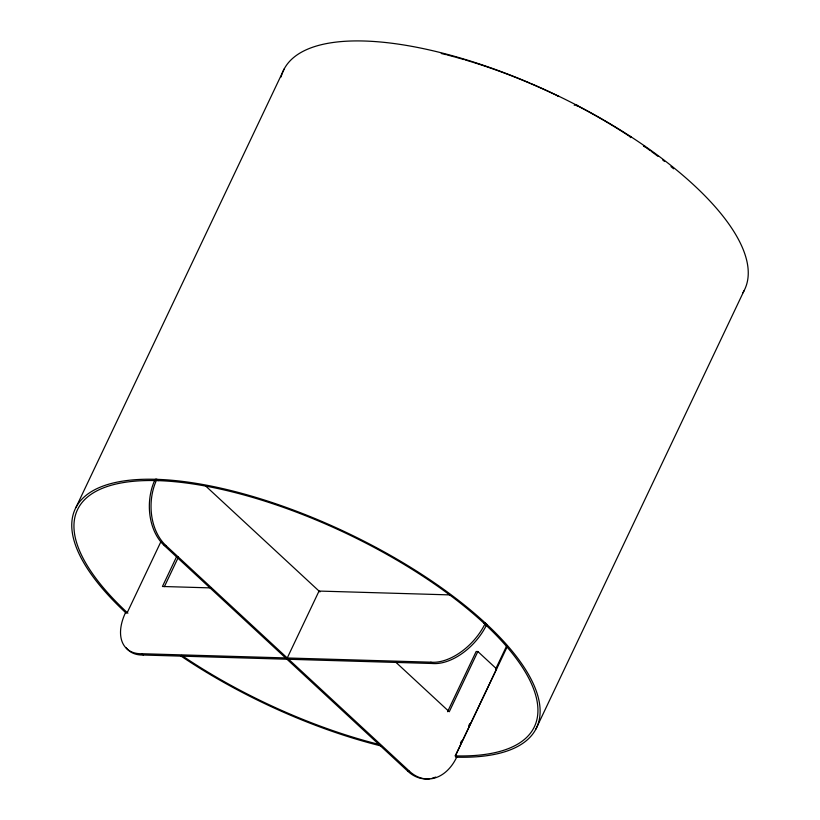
<?xml version="1.0" encoding="UTF-8"?>
<svg xmlns="http://www.w3.org/2000/svg" width="820" height="820" viewBox="0 0 820 820"><rect width="100%" height="100%" fill="white"/><g stroke="black" fill="none" stroke-linecap="round" stroke-linejoin="round"><path stroke-width="1.23" d="M577.136 106.2L577.065 105.524A3.987 2.829 -88.3 0 0 574.246 105.319M558.184 96.514A3.987 2.829 -88.3 0 0 557.631 95.837L557.426 96.37M449.606 594.889L319.031 591.066L287.256 657.978L430.91 662.181A47.867 28.69 -47.2 0 0 485.368 623.118L486.783 624.43A47.867 28.69 -47.2 0 1 432.314 663.493L288.66 659.28M76.065 507.242L284.191 68.931M286.969 659.229L143.315 655.026L141.911 653.724A47.867 28.69 -47.2 0 1 125.532 612.591L127.243 612.591L160.935 541.62M176.474 556.934L162.442 586.484L211.088 587.909M164.389 586.649L178.411 557.098M447.566 711.709L476.164 651.48L477.855 651.531L496.592 668.894L455.284 755.886L456.689 757.188A47.867 33.948 -88.3 0 1 409.518 771.292L407.827 771.241L164.236 545.484A47.867 33.948 -88.3 0 1 155.195 479.29L156.886 479.341L158.291 480.643M477.855 651.531L449.257 711.75L395.855 662.263M460.461 743.176L461.557 740.87M468.681 725.874L469.778 723.568M495.516 669.356L506.473 646.283M126.218 613.155A255.307 94.812 25.4 0 1 155.575 479.3A255.307 94.812 25.4 0 1 485.276 622.964A255.307 94.812 25.4 0 1 456.781 757.188L455.366 755.886L507.406 646.314M535.931 729.021L744.058 290.721M558.84 96.442L557.631 95.837L558.215 95.837M164.236 545.484L165.927 545.536L409.518 771.292M483.708 623.026L485.399 623.077M141.911 653.724L285.565 657.927M455.848 757.168L456.689 757.188M557.631 95.837L558.584 96.124M630.826 136.786L629.873 136.499A3.987 1.302 -56.7 0 1 630.682 137.616M631.082 137.104L629.873 136.499L631.144 137.37M576.337 104.98L577.065 105.524L576.665 105.062M430.91 662.181L432.314 663.493M205.666 486.004L319.964 591.927M643.884 145.786L644.059 146.165A3.987 1.558 -54.8 0 1 645.084 147.415M381.577 746.087A255.307 94.812 25.4 0 1 180.492 655.713M281.096 76.947A255.307 94.812 25.4 0 1 551.019 92.537A255.307 94.812 25.4 0 1 742.848 292.842M156.979 480.602A252.908 93.921 25.4 0 1 483.595 622.923A252.908 93.921 25.4 0 1 455.366 755.886M378.471 744.293A252.908 93.921 25.4 0 1 181.671 655.364M127.899 613.206A252.908 93.921 25.4 0 1 155.656 480.571M435.656 777.073A47.867 33.948 -88.3 0 1 432.089 778.231M429.69 778.703A47.867 33.948 -88.3 0 1 407.827 771.241M165.927 545.536A47.867 33.948 -88.3 0 1 156.886 479.341M441.283 53.495A244.934 90.958 25.4 0 1 445.752 54.602M446.869 54.878A244.934 90.958 25.4 0 1 454.782 56.969M455.92 57.287A244.934 90.958 25.4 0 1 463.925 59.552M465.073 59.891A244.934 90.958 25.4 0 1 471.992 61.982M473.15 62.351A244.934 90.958 25.4 0 1 529.546 83.127M530.591 83.579A244.934 90.958 25.4 0 1 556.595 95.345M577.208 105.657A244.934 90.958 25.4 0 1 603.356 120.109M604.34 120.683A244.934 90.958 25.4 0 1 630.016 136.632M646.232 147.733A244.934 90.958 25.4 0 1 650.219 150.603M651.213 151.331A244.934 90.958 25.4 0 1 658.009 156.384M662.734 160.023A244.934 90.958 25.4 0 1 664.6 161.478M670.965 166.593A244.934 90.958 25.4 0 1 673.63 168.797M143.315 655.026A47.867 28.69 -47.2 0 1 126.157 647.831M644.059 146.165L643.433 145.642A3.987 2.829 -88.3 0 1 644.059 146.165"/></g></svg>
